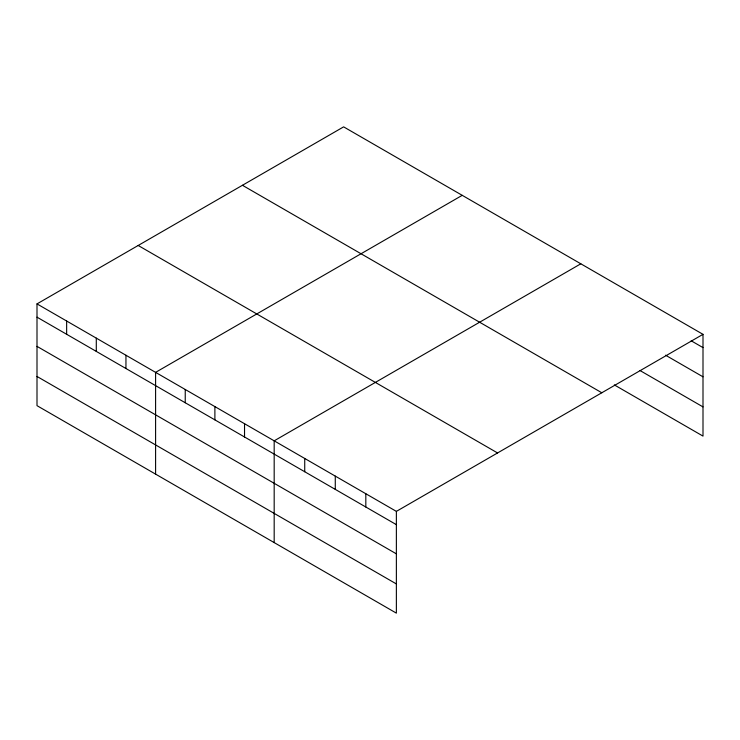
<?xml version="1.0" encoding="UTF-8"?>
<svg xmlns="http://www.w3.org/2000/svg" width="740" height="740" viewBox="0 0 740 740"><rect width="100%" height="100%" fill="white"/><g stroke="black" fill="none" stroke-linecap="round" stroke-linejoin="round"><path stroke-width="1.11" d="M37 303.9L396.372 511.377L396.372 613.136L37 405.659L37 303.9L343.628 126.864L703 334.341L703 436.101L614.32 384.902M462.223 195.332L155.594 372.368L155.594 474.127M580.817 263.801L274.179 440.837L274.179 542.596M396.372 511.377L703 334.341M691.179 340.789L703 347.615M665.556 355.2L703 376.817M639.934 370.49L703 406.898M242.443 185.287L601.814 392.764M138.186 245.477L497.558 452.954M37 317.164L396.372 524.651M37 346.366L396.372 553.844M37 376.457L396.372 583.934M365.819 493.737L365.819 507.011M335.276 476.107L335.276 489.371M304.732 458.467L304.732 471.741M244.533 423.715L244.533 436.989M214.887 406.602L214.887 419.867M185.24 389.481L185.24 402.754M125.948 355.246L125.948 368.52M96.293 338.134L96.293 351.398M66.646 321.012L66.646 334.286"/></g></svg>
